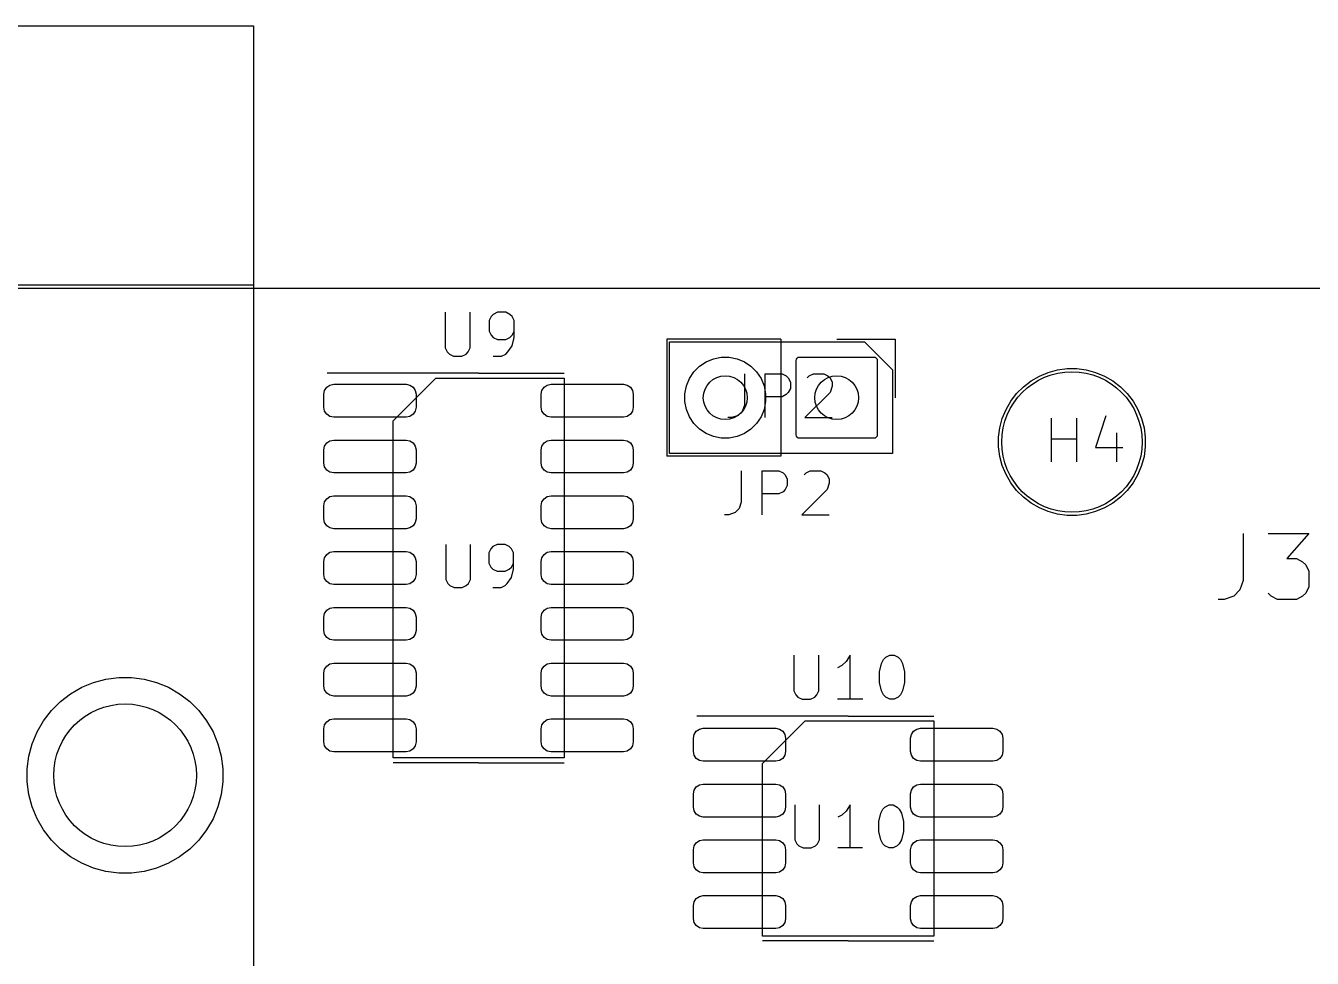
# Model space of a CAD drawing. Header units: millimetres. Extents: x 132 to 276, y -210 to -42.
# Drawn here: x 216.66 to 245.98, y -62.76 to -41.52 of the extents above; entities that cross this region are included whole.
import ezdxf

# ---------------------------------------------------------------- set-up
doc = ezdxf.new("R2010")
doc.units = ezdxf.units.MM
for name, color, linetype in [('BLACK', 7, 'CONTINUOUS'), ('GRAY3', 9, 'CONTINUOUS'), ('LYELLOW', 51, 'CONTINUOUS'), ('WHITE', 7, 'CONTINUOUS')]:
    doc.layers.add(name, color=color, linetype=linetype)

msp = doc.modelspace()

# ---------------------------------------------------------------- linework, layer by layer
at = {"layer": 'BLACK', "linetype": 'CONTINUOUS'}
for p, q in [((232.013186, -49.274965), (232.163958, -49.174223)), ((232.163958, -49.174223), (232.331487, -49.10483)), ((232.331487, -49.10483), (232.509334, -49.069454)), ((232.509334, -49.069454), (232.690666, -49.069454)), ((232.690666, -49.069454), (232.868513, -49.10483)), ((232.868513, -49.10483), (233.036042, -49.174223)), ((233.036042, -49.174223), (233.186814, -49.274965)), ((234.215, -49.14), (234.220709, -49.111299)), ((234.215, -50.84), (234.215, -49.14)), ((234.220709, -49.111299), (234.236967, -49.086967)), ((234.236967, -49.086967), (234.261299, -49.070709)), ((234.261299, -49.070709), (234.29, -49.065)), ((234.29, -49.065), (235.99, -49.065)), ((235.99, -49.065), (236.018701, -49.070709)), ((236.018701, -49.070709), (236.043033, -49.086967)), ((236.043033, -49.086967), (236.059291, -49.111299)), ((236.059291, -49.111299), (236.065, -49.14)), ((236.065, -49.14), (236.065, -50.84)), ((231.784223, -49.553958), (231.884965, -49.403186)), ((231.884965, -49.403186), (232.013186, -49.274965)), ((233.186814, -49.274965), (233.315035, -49.403186)), ((233.315035, -49.403186), (233.415777, -49.553958)), ((239.56942, -49.607288), (239.759166, -49.497738)), ((239.759166, -49.497738), (239.961589, -49.413892)), ((239.961589, -49.413892), (240.173224, -49.357185)), ((240.173224, -49.357185), (240.39045, -49.328586)), ((240.39045, -49.328586), (240.60955, -49.328586)), ((240.60955, -49.328586), (240.826776, -49.357185)), ((240.826776, -49.357185), (241.038411, -49.413892)), ((241.038411, -49.413892), (241.240834, -49.497738)), ((241.240834, -49.497738), (241.43058, -49.607288)), ((223.455, -49.91), (223.472127, -49.823896)), ((223.472127, -49.823896), (223.520901, -49.750901)), ((223.520901, -49.750901), (223.593896, -49.702127)), ((223.593896, -49.702127), (223.68, -49.685)), ((223.68, -49.685), (225.33, -49.685)), ((225.33, -49.685), (225.416104, -49.702127)), ((225.416104, -49.702127), (225.489099, -49.750901)), ((225.489099, -49.750901), (225.537873, -49.823896)), ((225.537873, -49.823896), (225.555, -49.91)), ((228.405, -49.91), (228.422127, -49.823896)), ((228.422127, -49.823896), (228.470901, -49.750901)), ((228.470901, -49.750901), (228.543896, -49.702127)), ((228.543896, -49.702127), (228.63, -49.685)), ((228.63, -49.685), (230.28, -49.685)), ((230.28, -49.685), (230.366104, -49.702127)), ((230.366104, -49.702127), (230.439099, -49.750901)), ((230.439099, -49.750901), (230.487873, -49.823896)), ((230.487873, -49.823896), (230.505, -49.91)), ((231.679454, -49.899334), (231.71483, -49.721487)), ((231.71483, -49.721487), (231.784223, -49.553958)), ((233.415777, -49.553958), (233.48517, -49.721487)), ((233.48517, -49.721487), (233.520546, -49.899334)), ((239.240668, -49.895596), (239.395596, -49.740668)), ((239.395596, -49.740668), (239.56942, -49.607288)), ((241.43058, -49.607288), (241.604404, -49.740668)), ((241.604404, -49.740668), (241.759332, -49.895596)), ((223.455, -50.21), (223.455, -49.91)), ((225.555, -49.91), (225.555, -50.21)), ((228.405, -50.21), (228.405, -49.91)), ((230.505, -49.91), (230.505, -50.21)), ((231.679454, -50.080666), (231.679454, -49.899334)), ((231.71483, -50.258513), (231.679454, -50.080666)), ((233.520546, -50.080666), (233.48517, -50.258513)), ((233.520546, -49.899334), (233.520546, -50.080666)), ((238.997738, -50.259166), (239.107288, -50.06942)), ((239.107288, -50.06942), (239.240668, -49.895596)), ((241.759332, -49.895596), (241.892712, -50.06942)), ((241.892712, -50.06942), (242.002262, -50.259166)), ((223.472127, -50.296104), (223.455, -50.21)), ((223.520901, -50.369099), (223.472127, -50.296104)), ((223.593896, -50.417873), (223.520901, -50.369099)), ((223.68, -50.435), (223.593896, -50.417873)), ((225.416104, -50.417873), (225.33, -50.435)), ((225.489099, -50.369099), (225.416104, -50.417873)), ((225.537873, -50.296104), (225.489099, -50.369099)), ((225.555, -50.21), (225.537873, -50.296104)), ((228.422127, -50.296104), (228.405, -50.21)), ((228.470901, -50.369099), (228.422127, -50.296104)), ((228.543896, -50.417873), (228.470901, -50.369099)), ((228.63, -50.435), (228.543896, -50.417873)), ((230.366104, -50.417873), (230.28, -50.435)), ((230.439099, -50.369099), (230.366104, -50.417873)), ((230.487873, -50.296104), (230.439099, -50.369099)), ((230.505, -50.21), (230.487873, -50.296104)), ((231.784223, -50.426042), (231.71483, -50.258513)), ((233.48517, -50.258513), (233.415777, -50.426042)), ((238.913892, -50.461589), (238.997738, -50.259166)), ((242.002262, -50.259166), (242.086108, -50.461589)), ((225.33, -50.435), (223.68, -50.435)), ((230.28, -50.435), (228.63, -50.435)), ((231.884965, -50.576814), (231.784223, -50.426042)), ((232.013186, -50.705035), (231.884965, -50.576814)), ((232.163958, -50.805777), (232.013186, -50.705035)), ((233.186814, -50.705035), (233.036042, -50.805777)), ((233.315035, -50.576814), (233.186814, -50.705035)), ((233.415777, -50.426042), (233.315035, -50.576814)), ((238.828586, -50.89045), (238.857185, -50.673224)), ((238.857185, -50.673224), (238.913892, -50.461589)), ((242.086108, -50.461589), (242.142815, -50.673224)), ((242.142815, -50.673224), (242.171414, -50.89045)), ((223.520901, -51.020901), (223.593896, -50.972127)), ((223.593896, -50.972127), (223.68, -50.955)), ((223.68, -50.955), (225.33, -50.955)), ((225.33, -50.955), (225.416104, -50.972127)), ((225.416104, -50.972127), (225.489099, -51.020901)), ((228.470901, -51.020901), (228.543896, -50.972127)), ((228.543896, -50.972127), (228.63, -50.955)), ((228.63, -50.955), (230.28, -50.955)), ((230.28, -50.955), (230.366104, -50.972127)), ((230.366104, -50.972127), (230.439099, -51.020901)), ((232.331487, -50.87517), (232.163958, -50.805777)), ((232.509334, -50.910546), (232.331487, -50.87517)), ((232.690666, -50.910546), (232.509334, -50.910546)), ((232.868513, -50.87517), (232.690666, -50.910546)), ((233.036042, -50.805777), (232.868513, -50.87517)), ((234.220709, -50.868701), (234.215, -50.84)), ((234.236967, -50.893033), (234.220709, -50.868701)), ((234.261299, -50.909291), (234.236967, -50.893033)), ((234.29, -50.915), (234.261299, -50.909291)), ((235.99, -50.915), (234.29, -50.915)), ((236.018701, -50.909291), (235.99, -50.915)), ((236.043033, -50.893033), (236.018701, -50.909291)), ((236.059291, -50.868701), (236.043033, -50.893033)), ((236.065, -50.84), (236.059291, -50.868701)), ((238.828586, -51.10955), (238.828586, -50.89045)), ((242.171414, -50.89045), (242.171414, -51.10955)), ((223.455, -51.18), (223.472127, -51.093896)), ((223.455, -51.48), (223.455, -51.18)), ((223.472127, -51.093896), (223.520901, -51.020901)), ((225.489099, -51.020901), (225.537873, -51.093896)), ((225.537873, -51.093896), (225.555, -51.18)), ((225.555, -51.18), (225.555, -51.48)), ((228.405, -51.18), (228.422127, -51.093896)), ((228.405, -51.48), (228.405, -51.18)), ((228.422127, -51.093896), (228.470901, -51.020901)), ((230.439099, -51.020901), (230.487873, -51.093896)), ((230.487873, -51.093896), (230.505, -51.18)), ((230.505, -51.18), (230.505, -51.48)), ((238.857185, -51.326776), (238.828586, -51.10955)), ((242.171414, -51.10955), (242.142815, -51.326776)), ((223.472127, -51.566104), (223.455, -51.48)), ((223.520901, -51.639099), (223.472127, -51.566104)), ((225.537873, -51.566104), (225.489099, -51.639099)), ((225.555, -51.48), (225.537873, -51.566104)), ((228.422127, -51.566104), (228.405, -51.48)), ((228.470901, -51.639099), (228.422127, -51.566104)), ((230.487873, -51.566104), (230.439099, -51.639099)), ((230.505, -51.48), (230.487873, -51.566104)), ((238.913892, -51.538411), (238.857185, -51.326776)), ((238.997738, -51.740834), (238.913892, -51.538411)), ((242.086108, -51.538411), (242.002262, -51.740834)), ((242.142815, -51.326776), (242.086108, -51.538411)), ((223.593896, -51.687873), (223.520901, -51.639099)), ((223.68, -51.705), (223.593896, -51.687873)), ((225.33, -51.705), (223.68, -51.705)), ((225.416104, -51.687873), (225.33, -51.705)), ((225.489099, -51.639099), (225.416104, -51.687873)), ((228.543896, -51.687873), (228.470901, -51.639099)), ((228.63, -51.705), (228.543896, -51.687873)), ((230.28, -51.705), (228.63, -51.705)), ((230.366104, -51.687873), (230.28, -51.705)), ((230.439099, -51.639099), (230.366104, -51.687873)), ((239.107288, -51.93058), (238.997738, -51.740834)), ((242.002262, -51.740834), (241.892712, -51.93058)), ((239.240668, -52.104404), (239.107288, -51.93058)), ((239.395596, -52.259332), (239.240668, -52.104404)), ((241.759332, -52.104404), (241.604404, -52.259332)), ((241.892712, -51.93058), (241.759332, -52.104404)), ((223.455, -52.45), (223.472127, -52.363896)), ((223.455, -52.75), (223.455, -52.45)), ((223.472127, -52.363896), (223.520901, -52.290901)), ((223.520901, -52.290901), (223.593896, -52.242127)), ((223.593896, -52.242127), (223.68, -52.225)), ((223.68, -52.225), (225.33, -52.225)), ((225.33, -52.225), (225.416104, -52.242127)), ((225.416104, -52.242127), (225.489099, -52.290901)), ((225.489099, -52.290901), (225.537873, -52.363896)), ((225.537873, -52.363896), (225.555, -52.45)), ((225.555, -52.45), (225.555, -52.75)), ((228.405, -52.45), (228.422127, -52.363896)), ((228.405, -52.75), (228.405, -52.45)), ((228.422127, -52.363896), (228.470901, -52.290901)), ((228.470901, -52.290901), (228.543896, -52.242127)), ((228.543896, -52.242127), (228.63, -52.225)), ((228.63, -52.225), (230.28, -52.225)), ((230.28, -52.225), (230.366104, -52.242127)), ((230.366104, -52.242127), (230.439099, -52.290901)), ((230.439099, -52.290901), (230.487873, -52.363896)), ((230.487873, -52.363896), (230.505, -52.45)), ((230.505, -52.45), (230.505, -52.75)), ((239.56942, -52.392712), (239.395596, -52.259332)), ((239.759166, -52.502262), (239.56942, -52.392712)), ((241.43058, -52.392712), (241.240834, -52.502262)), ((241.604404, -52.259332), (241.43058, -52.392712)), ((223.472127, -52.836104), (223.455, -52.75)), ((225.555, -52.75), (225.537873, -52.836104)), ((228.422127, -52.836104), (228.405, -52.75)), ((230.505, -52.75), (230.487873, -52.836104)), ((239.961589, -52.586108), (239.759166, -52.502262)), ((240.173224, -52.642815), (239.961589, -52.586108)), ((240.39045, -52.671414), (240.173224, -52.642815)), ((240.60955, -52.671414), (240.39045, -52.671414)), ((240.826776, -52.642815), (240.60955, -52.671414)), ((241.038411, -52.586108), (240.826776, -52.642815)), ((241.240834, -52.502262), (241.038411, -52.586108)), ((223.520901, -52.909099), (223.472127, -52.836104)), ((223.593896, -52.957873), (223.520901, -52.909099)), ((223.68, -52.975), (223.593896, -52.957873)), ((225.33, -52.975), (223.68, -52.975)), ((225.416104, -52.957873), (225.33, -52.975)), ((225.489099, -52.909099), (225.416104, -52.957873)), ((225.537873, -52.836104), (225.489099, -52.909099)), ((228.470901, -52.909099), (228.422127, -52.836104)), ((228.543896, -52.957873), (228.470901, -52.909099)), ((228.63, -52.975), (228.543896, -52.957873)), ((230.28, -52.975), (228.63, -52.975)), ((230.366104, -52.957873), (230.28, -52.975)), ((230.439099, -52.909099), (230.366104, -52.957873)), ((230.487873, -52.836104), (230.439099, -52.909099)), ((223.455, -53.72), (223.472127, -53.633896)), ((223.472127, -53.633896), (223.520901, -53.560901)), ((223.520901, -53.560901), (223.593896, -53.512127)), ((223.593896, -53.512127), (223.68, -53.495)), ((223.68, -53.495), (225.33, -53.495)), ((225.33, -53.495), (225.416104, -53.512127)), ((225.416104, -53.512127), (225.489099, -53.560901)), ((225.489099, -53.560901), (225.537873, -53.633896)), ((225.537873, -53.633896), (225.555, -53.72)), ((228.405, -53.72), (228.422127, -53.633896)), ((228.422127, -53.633896), (228.470901, -53.560901)), ((228.470901, -53.560901), (228.543896, -53.512127)), ((228.543896, -53.512127), (228.63, -53.495)), ((228.63, -53.495), (230.28, -53.495)), ((230.28, -53.495), (230.366104, -53.512127)), ((230.366104, -53.512127), (230.439099, -53.560901)), ((230.439099, -53.560901), (230.487873, -53.633896)), ((230.487873, -53.633896), (230.505, -53.72)), ((223.455, -54.02), (223.455, -53.72)), ((225.555, -53.72), (225.555, -54.02)), ((228.405, -54.02), (228.405, -53.72)), ((230.505, -53.72), (230.505, -54.02)), ((223.472127, -54.106104), (223.455, -54.02)), ((223.520901, -54.179099), (223.472127, -54.106104)), ((223.593896, -54.227873), (223.520901, -54.179099)), ((223.68, -54.245), (223.593896, -54.227873)), ((225.416104, -54.227873), (225.33, -54.245)), ((225.489099, -54.179099), (225.416104, -54.227873)), ((225.537873, -54.106104), (225.489099, -54.179099)), ((225.555, -54.02), (225.537873, -54.106104)), ((228.422127, -54.106104), (228.405, -54.02)), ((228.470901, -54.179099), (228.422127, -54.106104)), ((228.543896, -54.227873), (228.470901, -54.179099)), ((228.63, -54.245), (228.543896, -54.227873)), ((230.366104, -54.227873), (230.28, -54.245)), ((230.439099, -54.179099), (230.366104, -54.227873)), ((230.487873, -54.106104), (230.439099, -54.179099)), ((230.505, -54.02), (230.487873, -54.106104)), ((225.33, -54.245), (223.68, -54.245)), ((230.28, -54.245), (228.63, -54.245)), ((223.520901, -54.830901), (223.593896, -54.782127)), ((223.593896, -54.782127), (223.68, -54.765)), ((223.68, -54.765), (225.33, -54.765)), ((225.33, -54.765), (225.416104, -54.782127)), ((225.416104, -54.782127), (225.489099, -54.830901)), ((228.470901, -54.830901), (228.543896, -54.782127)), ((228.543896, -54.782127), (228.63, -54.765)), ((228.63, -54.765), (230.28, -54.765)), ((230.28, -54.765), (230.366104, -54.782127)), ((230.366104, -54.782127), (230.439099, -54.830901)), ((223.455, -54.99), (223.472127, -54.903896)), ((223.455, -55.29), (223.455, -54.99)), ((223.472127, -54.903896), (223.520901, -54.830901)), ((225.489099, -54.830901), (225.537873, -54.903896)), ((225.537873, -54.903896), (225.555, -54.99)), ((225.555, -54.99), (225.555, -55.29)), ((228.405, -54.99), (228.422127, -54.903896)), ((228.405, -55.29), (228.405, -54.99)), ((228.422127, -54.903896), (228.470901, -54.830901)), ((230.439099, -54.830901), (230.487873, -54.903896)), ((230.487873, -54.903896), (230.505, -54.99)), ((230.505, -54.99), (230.505, -55.29)), ((223.472127, -55.376104), (223.455, -55.29)), ((223.520901, -55.449099), (223.472127, -55.376104)), ((225.537873, -55.376104), (225.489099, -55.449099)), ((225.555, -55.29), (225.537873, -55.376104)), ((228.422127, -55.376104), (228.405, -55.29)), ((228.470901, -55.449099), (228.422127, -55.376104)), ((230.487873, -55.376104), (230.439099, -55.449099)), ((230.505, -55.29), (230.487873, -55.376104)), ((223.593896, -55.497873), (223.520901, -55.449099)), ((223.68, -55.515), (223.593896, -55.497873)), ((225.33, -55.515), (223.68, -55.515)), ((225.416104, -55.497873), (225.33, -55.515)), ((225.489099, -55.449099), (225.416104, -55.497873)), ((228.543896, -55.497873), (228.470901, -55.449099)), ((228.63, -55.515), (228.543896, -55.497873)), ((230.28, -55.515), (228.63, -55.515)), ((230.366104, -55.497873), (230.28, -55.515)), ((230.439099, -55.449099), (230.366104, -55.497873)), ((223.455, -56.26), (223.472127, -56.173896)), ((223.455, -56.56), (223.455, -56.26)), ((223.472127, -56.173896), (223.520901, -56.100901)), ((223.520901, -56.100901), (223.593896, -56.052127)), ((223.593896, -56.052127), (223.68, -56.035)), ((223.68, -56.035), (225.33, -56.035)), ((225.33, -56.035), (225.416104, -56.052127)), ((225.416104, -56.052127), (225.489099, -56.100901)), ((225.489099, -56.100901), (225.537873, -56.173896)), ((225.537873, -56.173896), (225.555, -56.26)), ((225.555, -56.26), (225.555, -56.56)), ((228.405, -56.26), (228.422127, -56.173896)), ((228.405, -56.56), (228.405, -56.26)), ((228.422127, -56.173896), (228.470901, -56.100901)), ((228.470901, -56.100901), (228.543896, -56.052127)), ((228.543896, -56.052127), (228.63, -56.035)), ((228.63, -56.035), (230.28, -56.035)), ((230.28, -56.035), (230.366104, -56.052127)), ((230.366104, -56.052127), (230.439099, -56.100901)), ((230.439099, -56.100901), (230.487873, -56.173896)), ((230.487873, -56.173896), (230.505, -56.26)), ((230.505, -56.26), (230.505, -56.56)), ((217.936485, -56.585489), (218.206583, -56.473611)), ((218.206583, -56.473611), (218.488973, -56.397945)), ((218.488973, -56.397945), (218.778824, -56.359785)), ((218.778824, -56.359785), (219.071176, -56.359785)), ((219.071176, -56.359785), (219.361027, -56.397945)), ((219.361027, -56.397945), (219.643417, -56.473611)), ((219.643417, -56.473611), (219.913515, -56.585489)), ((223.472127, -56.646104), (223.455, -56.56)), ((225.555, -56.56), (225.537873, -56.646104)), ((228.422127, -56.646104), (228.405, -56.56)), ((230.505, -56.56), (230.487873, -56.646104)), ((217.451362, -56.909638), (217.683301, -56.731665)), ((217.683301, -56.731665), (217.936485, -56.585489)), ((219.913515, -56.585489), (220.166699, -56.731665)), ((220.166699, -56.731665), (220.398638, -56.909638)), ((223.520901, -56.719099), (223.472127, -56.646104)), ((223.593896, -56.767873), (223.520901, -56.719099)), ((223.68, -56.785), (223.593896, -56.767873)), ((225.33, -56.785), (223.68, -56.785)), ((225.416104, -56.767873), (225.33, -56.785)), ((225.489099, -56.719099), (225.416104, -56.767873)), ((225.537873, -56.646104), (225.489099, -56.719099)), ((228.470901, -56.719099), (228.422127, -56.646104)), ((228.543896, -56.767873), (228.470901, -56.719099)), ((228.63, -56.785), (228.543896, -56.767873)), ((230.28, -56.785), (228.63, -56.785)), ((230.366104, -56.767873), (230.28, -56.785)), ((230.439099, -56.719099), (230.366104, -56.767873)), ((230.487873, -56.646104), (230.439099, -56.719099)), ((217.066665, -57.348301), (217.244638, -57.116362)), ((217.244638, -57.116362), (217.451362, -56.909638)), ((220.398638, -56.909638), (220.605362, -57.116362)), ((220.605362, -57.116362), (220.783335, -57.348301)), ((216.920489, -57.601485), (217.066665, -57.348301)), ((220.783335, -57.348301), (220.929511, -57.601485)), ((223.455, -57.53), (223.472127, -57.443896)), ((223.472127, -57.443896), (223.520901, -57.370901)), ((223.520901, -57.370901), (223.593896, -57.322127)), ((223.593896, -57.322127), (223.68, -57.305)), ((223.68, -57.305), (225.33, -57.305)), ((225.33, -57.305), (225.416104, -57.322127)), ((225.416104, -57.322127), (225.489099, -57.370901)), ((225.489099, -57.370901), (225.537873, -57.443896)), ((225.537873, -57.443896), (225.555, -57.53)), ((228.405, -57.53), (228.422127, -57.443896)), ((228.422127, -57.443896), (228.470901, -57.370901)), ((228.470901, -57.370901), (228.543896, -57.322127)), ((228.543896, -57.322127), (228.63, -57.305)), ((228.63, -57.305), (230.28, -57.305)), ((230.28, -57.305), (230.366104, -57.322127)), ((230.366104, -57.322127), (230.439099, -57.370901)), ((230.439099, -57.370901), (230.487873, -57.443896)), ((230.487873, -57.443896), (230.505, -57.53)), ((216.808611, -57.871583), (216.920489, -57.601485)), ((220.929511, -57.601485), (221.041389, -57.871583)), ((223.455, -57.83), (223.455, -57.53)), ((225.555, -57.53), (225.555, -57.83)), ((228.405, -57.83), (228.405, -57.53)), ((230.505, -57.53), (230.505, -57.83)), ((231.875, -57.745), (231.892127, -57.658896)), ((231.875, -58.045), (231.875, -57.745)), ((231.892127, -57.658896), (231.940901, -57.585901)), ((231.940901, -57.585901), (232.013896, -57.537127)), ((232.013896, -57.537127), (232.1, -57.52)), ((232.1, -57.52), (233.75, -57.52)), ((233.75, -57.52), (233.836104, -57.537127)), ((233.836104, -57.537127), (233.909099, -57.585901)), ((233.909099, -57.585901), (233.957873, -57.658896)), ((233.957873, -57.658896), (233.975, -57.745)), ((233.975, -57.745), (233.975, -58.045)), ((236.825, -57.745), (236.842127, -57.658896)), ((236.825, -58.045), (236.825, -57.745)), ((236.842127, -57.658896), (236.890901, -57.585901)), ((236.890901, -57.585901), (236.963896, -57.537127)), ((236.963896, -57.537127), (237.05, -57.52)), ((237.05, -57.52), (238.7, -57.52)), ((238.7, -57.52), (238.786104, -57.537127)), ((238.786104, -57.537127), (238.859099, -57.585901)), ((238.859099, -57.585901), (238.907873, -57.658896)), ((238.907873, -57.658896), (238.925, -57.745)), ((238.925, -57.745), (238.925, -58.045)), ((216.732945, -58.153973), (216.808611, -57.871583)), ((221.041389, -57.871583), (221.117055, -58.153973)), ((223.472127, -57.916104), (223.455, -57.83)), ((223.520901, -57.989099), (223.472127, -57.916104)), ((223.593896, -58.037873), (223.520901, -57.989099)), ((223.68, -58.055), (223.593896, -58.037873)), ((225.416104, -58.037873), (225.33, -58.055)), ((225.489099, -57.989099), (225.416104, -58.037873)), ((225.537873, -57.916104), (225.489099, -57.989099)), ((225.555, -57.83), (225.537873, -57.916104)), ((228.422127, -57.916104), (228.405, -57.83)), ((228.470901, -57.989099), (228.422127, -57.916104)), ((228.543896, -58.037873), (228.470901, -57.989099)), ((228.63, -58.055), (228.543896, -58.037873)), ((230.366104, -58.037873), (230.28, -58.055)), ((230.439099, -57.989099), (230.366104, -58.037873)), ((230.487873, -57.916104), (230.439099, -57.989099)), ((230.505, -57.83), (230.487873, -57.916104)), ((216.694785, -58.443824), (216.732945, -58.153973)), ((221.117055, -58.153973), (221.155215, -58.443824)), ((225.33, -58.055), (223.68, -58.055)), ((230.28, -58.055), (228.63, -58.055)), ((231.892127, -58.131104), (231.875, -58.045)), ((231.940901, -58.204099), (231.892127, -58.131104)), ((232.013896, -58.252873), (231.940901, -58.204099)), ((232.1, -58.27), (232.013896, -58.252873)), ((233.75, -58.27), (232.1, -58.27)), ((233.836104, -58.252873), (233.75, -58.27)), ((233.909099, -58.204099), (233.836104, -58.252873)), ((233.957873, -58.131104), (233.909099, -58.204099)), ((233.975, -58.045), (233.957873, -58.131104)), ((236.842127, -58.131104), (236.825, -58.045)), ((236.890901, -58.204099), (236.842127, -58.131104)), ((236.963896, -58.252873), (236.890901, -58.204099)), ((237.05, -58.27), (236.963896, -58.252873)), ((238.7, -58.27), (237.05, -58.27)), ((238.786104, -58.252873), (238.7, -58.27)), ((238.859099, -58.204099), (238.786104, -58.252873)), ((238.907873, -58.131104), (238.859099, -58.204099)), ((238.925, -58.045), (238.907873, -58.131104)), ((216.694785, -58.736176), (216.694785, -58.443824)), ((221.155215, -58.443824), (221.155215, -58.736176)), ((216.732945, -59.026027), (216.694785, -58.736176)), ((221.155215, -58.736176), (221.117055, -59.026027)), ((231.892127, -58.928896), (231.940901, -58.855901)), ((231.940901, -58.855901), (232.013896, -58.807127)), ((232.013896, -58.807127), (232.1, -58.79)), ((232.1, -58.79), (233.75, -58.79)), ((233.75, -58.79), (233.836104, -58.807127)), ((233.836104, -58.807127), (233.909099, -58.855901)), ((233.909099, -58.855901), (233.957873, -58.928896)), ((236.842127, -58.928896), (236.890901, -58.855901)), ((236.890901, -58.855901), (236.963896, -58.807127)), ((236.963896, -58.807127), (237.05, -58.79)), ((237.05, -58.79), (238.7, -58.79)), ((238.7, -58.79), (238.786104, -58.807127)), ((238.786104, -58.807127), (238.859099, -58.855901)), ((238.859099, -58.855901), (238.907873, -58.928896)), ((216.808611, -59.308417), (216.732945, -59.026027)), ((221.117055, -59.026027), (221.041389, -59.308417)), ((231.875, -59.015), (231.892127, -58.928896)), ((231.875, -59.315), (231.875, -59.015)), ((233.957873, -58.928896), (233.975, -59.015)), ((233.975, -59.015), (233.975, -59.315)), ((236.825, -59.015), (236.842127, -58.928896)), ((236.825, -59.315), (236.825, -59.015)), ((238.907873, -58.928896), (238.925, -59.015)), ((238.925, -59.015), (238.925, -59.315)), ((216.920489, -59.578515), (216.808611, -59.308417)), ((221.041389, -59.308417), (220.929511, -59.578515)), ((231.892127, -59.401104), (231.875, -59.315)), ((231.940901, -59.474099), (231.892127, -59.401104)), ((232.013896, -59.522873), (231.940901, -59.474099)), ((233.909099, -59.474099), (233.836104, -59.522873)), ((233.957873, -59.401104), (233.909099, -59.474099)), ((233.975, -59.315), (233.957873, -59.401104)), ((236.842127, -59.401104), (236.825, -59.315)), ((236.890901, -59.474099), (236.842127, -59.401104)), ((236.963896, -59.522873), (236.890901, -59.474099)), ((238.859099, -59.474099), (238.786104, -59.522873)), ((238.907873, -59.401104), (238.859099, -59.474099)), ((238.925, -59.315), (238.907873, -59.401104)), ((217.066665, -59.831699), (216.920489, -59.578515)), ((220.929511, -59.578515), (220.783335, -59.831699)), ((232.1, -59.54), (232.013896, -59.522873)), ((233.75, -59.54), (232.1, -59.54)), ((233.836104, -59.522873), (233.75, -59.54)), ((237.05, -59.54), (236.963896, -59.522873)), ((238.7, -59.54), (237.05, -59.54)), ((238.786104, -59.522873), (238.7, -59.54)), ((217.244638, -60.063638), (217.066665, -59.831699)), ((217.451362, -60.270362), (217.244638, -60.063638)), ((220.605362, -60.063638), (220.398638, -60.270362)), ((220.783335, -59.831699), (220.605362, -60.063638)), ((231.940901, -60.125901), (232.013896, -60.077127)), ((232.013896, -60.077127), (232.1, -60.06)), ((232.1, -60.06), (233.75, -60.06)), ((233.75, -60.06), (233.836104, -60.077127)), ((233.836104, -60.077127), (233.909099, -60.125901)), ((236.890901, -60.125901), (236.963896, -60.077127)), ((236.963896, -60.077127), (237.05, -60.06)), ((237.05, -60.06), (238.7, -60.06)), ((238.7, -60.06), (238.786104, -60.077127)), ((238.786104, -60.077127), (238.859099, -60.125901)), ((217.683301, -60.448335), (217.451362, -60.270362)), ((220.398638, -60.270362), (220.166699, -60.448335)), ((231.875, -60.285), (231.892127, -60.198896)), ((231.875, -60.585), (231.875, -60.285)), ((231.892127, -60.198896), (231.940901, -60.125901)), ((233.909099, -60.125901), (233.957873, -60.198896)), ((233.957873, -60.198896), (233.975, -60.285)), ((233.975, -60.285), (233.975, -60.585)), ((236.825, -60.285), (236.842127, -60.198896)), ((236.825, -60.585), (236.825, -60.285)), ((236.842127, -60.198896), (236.890901, -60.125901)), ((238.859099, -60.125901), (238.907873, -60.198896)), ((238.907873, -60.198896), (238.925, -60.285)), ((238.925, -60.285), (238.925, -60.585)), ((217.936485, -60.594511), (217.683301, -60.448335)), ((218.206583, -60.706389), (217.936485, -60.594511)), ((219.913515, -60.594511), (219.643417, -60.706389)), ((220.166699, -60.448335), (219.913515, -60.594511)), ((231.892127, -60.671104), (231.875, -60.585)), ((231.940901, -60.744099), (231.892127, -60.671104)), ((233.957873, -60.671104), (233.909099, -60.744099)), ((233.975, -60.585), (233.957873, -60.671104)), ((236.842127, -60.671104), (236.825, -60.585)), ((236.890901, -60.744099), (236.842127, -60.671104)), ((238.907873, -60.671104), (238.859099, -60.744099)), ((238.925, -60.585), (238.907873, -60.671104)), ((218.488973, -60.782055), (218.206583, -60.706389)), ((218.778824, -60.820215), (218.488973, -60.782055)), ((219.071176, -60.820215), (218.778824, -60.820215)), ((219.361027, -60.782055), (219.071176, -60.820215)), ((219.643417, -60.706389), (219.361027, -60.782055)), ((232.013896, -60.792873), (231.940901, -60.744099)), ((232.1, -60.81), (232.013896, -60.792873)), ((233.75, -60.81), (232.1, -60.81)), ((233.836104, -60.792873), (233.75, -60.81)), ((233.909099, -60.744099), (233.836104, -60.792873)), ((236.963896, -60.792873), (236.890901, -60.744099)), ((237.05, -60.81), (236.963896, -60.792873)), ((238.7, -60.81), (237.05, -60.81)), ((238.786104, -60.792873), (238.7, -60.81)), ((238.859099, -60.744099), (238.786104, -60.792873)), ((231.875, -61.555), (231.892127, -61.468896)), ((231.875, -61.855), (231.875, -61.555)), ((231.892127, -61.468896), (231.940901, -61.395901)), ((231.940901, -61.395901), (232.013896, -61.347127)), ((232.013896, -61.347127), (232.1, -61.33)), ((232.1, -61.33), (233.75, -61.33)), ((233.75, -61.33), (233.836104, -61.347127)), ((233.836104, -61.347127), (233.909099, -61.395901)), ((233.909099, -61.395901), (233.957873, -61.468896)), ((233.957873, -61.468896), (233.975, -61.555)), ((233.975, -61.555), (233.975, -61.855)), ((236.825, -61.555), (236.842127, -61.468896)), ((236.825, -61.855), (236.825, -61.555)), ((236.842127, -61.468896), (236.890901, -61.395901)), ((236.890901, -61.395901), (236.963896, -61.347127)), ((236.963896, -61.347127), (237.05, -61.33)), ((237.05, -61.33), (238.7, -61.33)), ((238.7, -61.33), (238.786104, -61.347127)), ((238.786104, -61.347127), (238.859099, -61.395901)), ((238.859099, -61.395901), (238.907873, -61.468896)), ((238.907873, -61.468896), (238.925, -61.555)), ((238.925, -61.555), (238.925, -61.855)), ((231.892127, -61.941104), (231.875, -61.855)), ((233.975, -61.855), (233.957873, -61.941104)), ((236.842127, -61.941104), (236.825, -61.855)), ((238.925, -61.855), (238.907873, -61.941104)), ((231.940901, -62.014099), (231.892127, -61.941104)), ((232.013896, -62.062873), (231.940901, -62.014099)), ((232.1, -62.08), (232.013896, -62.062873)), ((233.75, -62.08), (232.1, -62.08)), ((233.836104, -62.062873), (233.75, -62.08)), ((233.909099, -62.014099), (233.836104, -62.062873)), ((233.957873, -61.941104), (233.909099, -62.014099)), ((236.890901, -62.014099), (236.842127, -61.941104)), ((236.963896, -62.062873), (236.890901, -62.014099)), ((237.05, -62.08), (236.963896, -62.062873)), ((238.7, -62.08), (237.05, -62.08)), ((238.786104, -62.062873), (238.7, -62.08)), ((238.859099, -62.014099), (238.786104, -62.062873)), ((238.907873, -61.941104), (238.859099, -62.014099))]:
    msp.add_line(p, q, dxfattribs=at)
at = {"layer": 'BLACK'}
for centre, radius in [((232.6, -49.99), 0.5), ((235.14, -49.99), 0.5), ((240.5, -51), 1.6), ((218.925, -58.59), 1.625)]:
    msp.add_circle(centre, radius, dxfattribs=at)
at = {"layer": 'GRAY3', "linetype": 'CONTINUOUS'}
for p, q in [((191.01, -41.52), (221.85, -41.52)), ((221.85, -41.52), (221.85, -47.42)), ((191.01, -47.42), (221.85, -47.42)), ((221.85, -47.42), (221.85, -63.52)), ((231.33, -48.72), (235.775, -48.72)), ((231.33, -51.26), (231.33, -48.72)), ((235.775, -48.72), (236.41, -49.355)), ((233.036666, -49.444819), (233.036666, -50.159104)), ((233.512857, -50.444819), (233.512857, -49.444819)), ((233.512857, -49.444819), (233.893809, -49.444819)), ((233.893809, -49.444819), (233.989047, -49.492438)), ((233.989047, -49.492438), (234.036666, -49.540057)), ((234.036666, -49.540057), (234.084285, -49.635295)), ((234.465238, -49.540057), (234.512857, -49.492438)), ((234.512857, -49.492438), (234.608095, -49.444819)), ((234.608095, -49.444819), (234.84619, -49.444819)), ((234.84619, -49.444819), (234.941428, -49.492438)), ((234.941428, -49.492438), (234.989047, -49.540057)), ((234.989047, -49.540057), (235.036666, -49.635295)), ((236.41, -49.355), (236.41, -51.26)), ((225.03, -50.52), (226.005, -49.545)), ((226.005, -49.545), (228.93, -49.545)), ((228.93, -49.545), (228.93, -58.195)), ((234.084285, -49.778152), (234.036666, -49.87339)), ((234.084285, -49.635295), (234.084285, -49.778152)), ((235.036666, -49.730533), (234.989047, -49.87339)), ((235.036666, -49.635295), (235.036666, -49.730533)), ((233.893809, -49.968628), (233.512857, -49.968628)), ((233.989047, -49.921009), (233.893809, -49.968628)), ((234.036666, -49.87339), (233.989047, -49.921009)), ((234.989047, -49.87339), (234.417619, -50.444819)), ((232.893809, -50.3972), (232.750952, -50.444819)), ((232.989047, -50.301961), (232.893809, -50.3972)), ((233.036666, -50.159104), (232.989047, -50.301961)), ((241.27619, -50.4072), (241.038095, -51.121485)), ((225.03, -58.195), (225.03, -50.52)), ((232.750952, -50.444819), (232.655714, -50.444819)), ((234.417619, -50.444819), (235.036666, -50.444819)), ((240.038095, -51.454819), (240.038095, -50.454819)), ((240.609523, -51.454819), (240.609523, -50.454819)), ((240.038095, -50.931009), (240.609523, -50.931009)), ((241.514285, -50.788152), (241.514285, -51.454819)), ((236.41, -51.26), (231.33, -51.26)), ((241.038095, -51.121485), (241.657142, -51.121485)), ((226.233333, -53.335566), (226.233333, -54.1289)), ((226.793333, -54.1289), (226.793333, -53.335566)), ((227.4, -53.335566), (227.306667, -53.382233)), ((227.586667, -53.335566), (227.4, -53.335566)), ((227.68, -53.382233), (227.586667, -53.335566)), ((227.26, -53.4289), (227.213333, -53.522233)), ((227.213333, -53.522233), (227.213333, -53.755566)), ((227.306667, -53.382233), (227.26, -53.4289)), ((227.726667, -53.4289), (227.68, -53.382233)), ((227.773333, -53.522233), (227.726667, -53.4289)), ((227.773333, -53.895566), (227.773333, -53.522233)), ((227.213333, -53.755566), (227.26, -53.8489)), ((227.26, -53.8489), (227.306667, -53.895566)), ((227.306667, -53.895566), (227.4, -53.942233)), ((227.586667, -53.942233), (227.68, -53.895566)), ((227.68, -53.895566), (227.726667, -53.8489)), ((227.726667, -53.8489), (227.773333, -53.755566)), ((227.726667, -54.082233), (227.773333, -53.895566)), ((226.233333, -54.1289), (226.28, -54.222233)), ((226.28, -54.222233), (226.326666, -54.2689)), ((226.7, -54.2689), (226.746666, -54.222233)), ((226.746666, -54.222233), (226.793333, -54.1289)), ((227.4, -53.942233), (227.586667, -53.942233)), ((227.586667, -54.2689), (227.633333, -54.222233)), ((227.633333, -54.222233), (227.726667, -54.082233)), ((226.326666, -54.2689), (226.42, -54.315566)), ((226.42, -54.315566), (226.606666, -54.315566)), ((226.606666, -54.315566), (226.7, -54.2689)), ((227.306667, -54.315566), (227.493333, -54.315566)), ((227.493333, -54.315566), (227.586667, -54.2689)), ((233.45, -58.325), (234.425, -57.35)), ((234.425, -57.35), (237.35, -57.35)), ((237.35, -57.35), (237.35, -62.25)), ((228.93, -58.195), (225.03, -58.195)), ((233.45, -62.25), (233.45, -58.325)), ((234.186667, -59.265566), (234.186667, -60.0589)), ((234.746667, -60.0589), (234.746667, -59.265566)), ((235.260001, -59.4989), (235.166667, -59.545566)), ((235.353334, -59.405566), (235.260001, -59.4989)), ((235.446667, -59.265566), (235.353334, -59.405566)), ((235.446667, -60.245566), (235.446667, -59.265566)), ((236.1, -59.6389), (236.146667, -59.452233)), ((236.146667, -59.452233), (236.193334, -59.3589)), ((236.193334, -59.3589), (236.24, -59.312233)), ((236.24, -59.312233), (236.333334, -59.265566)), ((236.333334, -59.265566), (236.426667, -59.265566)), ((236.426667, -59.265566), (236.52, -59.312233)), ((236.52, -59.312233), (236.566667, -59.3589)), ((236.566667, -59.3589), (236.613334, -59.452233)), ((236.613334, -59.452233), (236.66, -59.6389)), ((236.1, -59.872233), (236.1, -59.6389)), ((236.66, -59.6389), (236.66, -59.872233)), ((234.186667, -60.0589), (234.233334, -60.152233)), ((234.7, -60.152233), (234.746667, -60.0589)), ((236.146667, -60.0589), (236.1, -59.872233)), ((236.193334, -60.152233), (236.146667, -60.0589)), ((236.613334, -60.0589), (236.566667, -60.152233)), ((236.66, -59.872233), (236.613334, -60.0589)), ((234.233334, -60.152233), (234.28, -60.1989)), ((234.28, -60.1989), (234.373334, -60.245566)), ((234.373334, -60.245566), (234.56, -60.245566)), ((234.56, -60.245566), (234.653334, -60.1989)), ((234.653334, -60.1989), (234.7, -60.152233)), ((235.726667, -60.245566), (235.166667, -60.245566)), ((236.24, -60.1989), (236.193334, -60.152233)), ((236.333334, -60.245566), (236.24, -60.1989)), ((236.426667, -60.245566), (236.333334, -60.245566)), ((236.52, -60.1989), (236.426667, -60.245566)), ((236.566667, -60.152233), (236.52, -60.1989)), ((237.35, -62.25), (233.45, -62.25))]:
    msp.add_line(p, q, dxfattribs=at)
at = {"layer": 'LYELLOW', "linetype": 'CONTINUOUS'}
for p, q in [((221.85, -47.42), (221.85, -63.52)), ((226.218095, -48.044819), (226.218095, -48.854342)), ((226.789523, -48.854342), (226.789523, -48.044819)), ((227.408571, -48.044819), (227.313333, -48.092438)), ((227.599047, -48.044819), (227.408571, -48.044819)), ((227.694285, -48.092438), (227.599047, -48.044819)), ((227.265714, -48.140057), (227.218095, -48.235295)), ((227.218095, -48.235295), (227.218095, -48.47339)), ((227.313333, -48.092438), (227.265714, -48.140057)), ((227.741904, -48.140057), (227.694285, -48.092438)), ((227.789523, -48.235295), (227.741904, -48.140057)), ((227.789523, -48.616247), (227.789523, -48.235295)), ((227.218095, -48.47339), (227.265714, -48.568628)), ((227.265714, -48.568628), (227.313333, -48.616247)), ((227.313333, -48.616247), (227.408571, -48.663866)), ((227.408571, -48.663866), (227.599047, -48.663866)), ((227.599047, -48.663866), (227.694285, -48.616247)), ((227.694285, -48.616247), (227.741904, -48.568628)), ((227.741904, -48.568628), (227.789523, -48.47339)), ((227.741904, -48.806723), (227.789523, -48.616247)), ((233.87, -48.66), (231.27, -48.66)), ((231.27, -48.66), (231.27, -51.32)), ((233.87, -48.66), (233.87, -51.32)), ((235.14, -48.66), (236.47, -48.66)), ((236.47, -48.66), (236.47, -49.99)), ((226.218095, -48.854342), (226.265714, -48.94958)), ((226.265714, -48.94958), (226.313333, -48.9972)), ((226.694285, -48.9972), (226.741904, -48.94958)), ((226.741904, -48.94958), (226.789523, -48.854342)), ((227.599047, -48.9972), (227.646666, -48.94958)), ((227.646666, -48.94958), (227.741904, -48.806723)), ((226.313333, -48.9972), (226.408571, -49.044819)), ((226.408571, -49.044819), (226.599047, -49.044819)), ((226.599047, -49.044819), (226.694285, -48.9972)), ((227.313333, -49.044819), (227.503809, -49.044819)), ((227.503809, -49.044819), (227.599047, -48.9972)), ((226.98, -49.435), (223.53, -49.435)), ((226.98, -49.435), (228.93, -49.435)), ((233.87, -51.32), (231.27, -51.32)), ((232.966666, -51.654819), (232.966666, -52.369104)), ((233.442857, -52.654819), (233.442857, -51.654819)), ((233.442857, -51.654819), (233.823809, -51.654819)), ((233.823809, -51.654819), (233.919047, -51.702438)), ((233.919047, -51.702438), (233.966666, -51.750057)), ((233.966666, -51.750057), (234.014285, -51.845295)), ((234.014285, -51.845295), (234.014285, -51.988152)), ((234.395238, -51.750057), (234.442857, -51.702438)), ((234.442857, -51.702438), (234.538095, -51.654819)), ((234.538095, -51.654819), (234.77619, -51.654819)), ((234.77619, -51.654819), (234.871428, -51.702438)), ((234.871428, -51.702438), (234.919047, -51.750057)), ((234.919047, -51.750057), (234.966666, -51.845295)), ((234.966666, -51.845295), (234.966666, -51.940533)), ((233.823809, -52.178628), (233.442857, -52.178628)), ((233.919047, -52.131009), (233.823809, -52.178628)), ((233.966666, -52.08339), (233.919047, -52.131009)), ((234.014285, -51.988152), (233.966666, -52.08339)), ((234.919047, -52.08339), (234.347619, -52.654819)), ((234.966666, -51.940533), (234.919047, -52.08339)), ((232.966666, -52.369104), (232.919047, -52.511961)), ((232.680952, -52.654819), (232.585714, -52.654819)), ((232.823809, -52.6072), (232.680952, -52.654819)), ((232.919047, -52.511961), (232.823809, -52.6072)), ((234.347619, -52.654819), (234.966666, -52.654819)), ((244.4, -53.083528), (244.4, -54.154957)), ((244.971428, -53.083528), (245.9, -53.083528)), ((245.9, -53.083528), (245.4, -53.654957)), ((245.4, -53.654957), (245.614285, -53.654957)), ((245.614285, -53.654957), (245.757143, -53.726385)), ((245.757143, -53.726385), (245.828571, -53.797814)), ((245.828571, -53.797814), (245.9, -53.940671)), ((245.9, -53.940671), (245.9, -54.297814)), ((244.4, -54.154957), (244.328571, -54.369242)), ((244.185714, -54.5121), (243.971428, -54.583528)), ((244.328571, -54.369242), (244.185714, -54.5121)), ((245.042857, -54.5121), (244.971428, -54.440671)), ((245.185714, -54.583528), (245.042857, -54.5121)), ((245.757143, -54.5121), (245.614285, -54.583528)), ((245.828571, -54.440671), (245.757143, -54.5121)), ((245.9, -54.297814), (245.828571, -54.440671)), ((243.971428, -54.583528), (243.828571, -54.583528)), ((245.614285, -54.583528), (245.185714, -54.583528)), ((234.161905, -55.854819), (234.161905, -56.664342)), ((234.733333, -56.664342), (234.733333, -55.854819)), ((235.447619, -55.854819), (235.352381, -55.997676)), ((235.447619, -56.854819), (235.447619, -55.854819)), ((236.161905, -56.045295), (236.209524, -55.950057)), ((236.209524, -55.950057), (236.257143, -55.902438)), ((236.257143, -55.902438), (236.352381, -55.854819)), ((236.352381, -55.854819), (236.447619, -55.854819)), ((236.447619, -55.854819), (236.542857, -55.902438)), ((236.542857, -55.902438), (236.590476, -55.950057)), ((236.590476, -55.950057), (236.638095, -56.045295)), ((235.257143, -56.092914), (235.161905, -56.140533)), ((235.352381, -55.997676), (235.257143, -56.092914)), ((236.114286, -56.235771), (236.161905, -56.045295)), ((236.114286, -56.473866), (236.114286, -56.235771)), ((236.638095, -56.045295), (236.685714, -56.235771)), ((236.685714, -56.235771), (236.685714, -56.473866)), ((236.161905, -56.664342), (236.114286, -56.473866)), ((236.685714, -56.473866), (236.638095, -56.664342)), ((234.161905, -56.664342), (234.209524, -56.75958)), ((234.209524, -56.75958), (234.257143, -56.8072)), ((234.257143, -56.8072), (234.352381, -56.854819)), ((234.352381, -56.854819), (234.542857, -56.854819)), ((234.542857, -56.854819), (234.638095, -56.8072)), ((234.638095, -56.8072), (234.685714, -56.75958)), ((234.685714, -56.75958), (234.733333, -56.664342)), ((235.733333, -56.854819), (235.161905, -56.854819)), ((236.209524, -56.75958), (236.161905, -56.664342)), ((236.257143, -56.8072), (236.209524, -56.75958)), ((236.352381, -56.854819), (236.257143, -56.8072)), ((236.447619, -56.854819), (236.352381, -56.854819)), ((236.542857, -56.8072), (236.447619, -56.854819)), ((236.590476, -56.75958), (236.542857, -56.8072)), ((236.638095, -56.664342), (236.590476, -56.75958)), ((235.4, -57.24), (231.95, -57.24)), ((235.4, -57.24), (237.35, -57.24)), ((226.98, -58.305), (225.03, -58.305)), ((226.98, -58.305), (228.93, -58.305)), ((235.4, -62.36), (233.45, -62.36)), ((235.4, -62.36), (237.35, -62.36))]:
    msp.add_line(p, q, dxfattribs=at)
at = {"layer": 'WHITE', "linetype": 'CONTINUOUS'}
msp.add_line((155.5, -47.5), (256.5, -47.5), dxfattribs=at)
at = {"layer": 'WHITE'}
for centre, radius in [((232.6, -49.99), 0.5), ((235.14, -49.99), 0.5), ((240.5, -51), 1.599999), ((218.925, -58.59), 1.625)]:
    msp.add_circle(centre, radius, dxfattribs=at)

doc.saveas('drawing.dxf')
